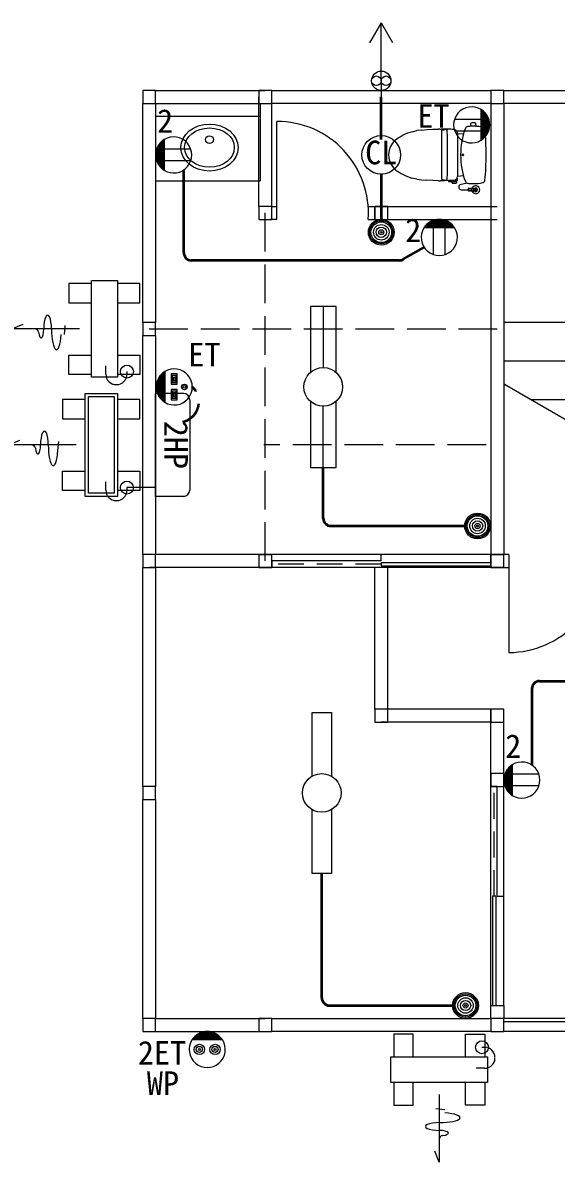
# Model space of a CAD drawing. Units: millimetres at full size, sheet at 1:100. Extents: x -20349 to 20251, y -13940 to 14060.
# Drawn here: x -14480 to -10343, y -8265 to 575 of the extents above; entities that cross this region are included whole.
import ezdxf
from ezdxf.enums import TextEntityAlignment as Align

# ---------------------------------------------------------------- set-up
doc = ezdxf.new("R2010")
doc.units = ezdxf.units.MM
doc.header["$LTSCALE"] = 100
doc.linetypes.add('DASHED2', pattern=[3, 2, -1])
doc.linetypes.add('DASHED3', pattern=[4, 3, -1])
for name, color, linetype, lineweight in [('1-1', 7, 'Continuous', 18), ('1-2', 7, 'Continuous', 18), ('1-3', 7, 'Continuous', 18), ('1-4', 4, 'Continuous', 9), ('A-1', 2, 'Continuous', 9), ('A-2', 4, 'Continuous', 9), ('A-3', 3, 'Continuous', 18), ('A-4', 4, 'Continuous', 9), ('A-5', 7, 'Continuous', 18), ('A-7', 6, 'Continuous', 35)]:
    doc.layers.add(name, color=color, linetype=linetype, lineweight=lineweight)
doc.styles.add('ＭＳ ゴシック', font='')
doc.styles.get('ＭＳ ゴシック').set_extended_font_data('MS Gothic')

msp = doc.modelspace()

# ---------------------------------------------------------------- linework, layer by layer
at = {"layer": '1-1'}
for p, q in [((-13450, 50), (-13550, 50)), ((-13550, 9.3), (-13550, 7)), ((-13450, -50), (-13450, 50)), ((-13450, 50), (-12600, 50)), ((-12550, 50), (-12650, 50)), ((-12550, 50), (-12650, 50)), ((-12650, 9.3), (-12650, 7)), ((-12650, 9.3), (-12650, 7)), ((-12550, -50), (-12550, 50)), ((-12550, -50), (-12550, 50)), ((-12550, 50), (-10850, 50)), ((-10750, 50), (-10850, 50)), ((-10750, 50), (-10850, 50)), ((-10850, 9.3), (-10850, 7)), ((-10850, 9.3), (-10850, 7)), ((-10750, -50), (-10750, 50)), ((-10750, -50), (-10750, 50)), ((-10750, 50), (-9050, 50)), ((-13550, -1750), (-13550, -50)), ((-13450, -50), (-13450, -1750)), ((-13450, -50), (-12600, -50)), ((-10850, -50), (-12550, -50)), ((-9050, -50), (-10750, -50)), ((-13450, -1750), (-13550, -1750)), ((-13550, -1750), (-13550, -1850)), ((-13550, -3550), (-13550, -1850)), ((-13509.3, -1850), (-13507, -1850)), ((-13450, -1850), (-13450, -3550)), ((-13450, -3550), (-13550, -3550)), ((-13550, -3550), (-13550, -3650)), ((-13550, -5350), (-13550, -3650)), ((-13509.3, -3650), (-13507, -3650)), ((-13450, -3650), (-13450, -5350)), ((-13450, -5350), (-13550, -5350)), ((-13550, -5350), (-13550, -5450)), ((-13550, -7150), (-13550, -5450)), ((-13509.3, -5450), (-13507, -5450)), ((-13450, -5450), (-13450, -7150)), ((-13450, -7150), (-13550, -7150)), ((-13550, -7150), (-13550, -7250)), ((-13450, -7150), (-12600, -7150)), ((-12650, -7150), (-12650, -7250)), ((-12550, -7150), (-10850, -7150)), ((-10850, -7150), (-10850, -7250)), ((-12550, -7209.3), (-12550, -7207)), ((-9900, -7175), (-10750, -7175)), ((-10750, -7209.3), (-10750, -7207)), ((-13509.3, -7250), (-13507, -7250)), ((-13450, -7250), (-12600, -7250)), ((-12650, -7250), (-12550, -7250)), ((-10850, -7250), (-12550, -7250)), ((-10850, -7250), (-10750, -7250))]:
    msp.add_line(p, q, dxfattribs=at)
at = {"layer": '1-1', "color": 4, "lineweight": 9}
for p, q in [((-9050, -7150), (-10750, -7150)), ((-9050, -7250), (-10750, -7250))]:
    msp.add_line(p, q, dxfattribs=at)
at = {"layer": '1-1'}
for points in [[(-13550, 50), (-13550, -50), (-13450, -50)], [(-12650, 50), (-12650, -50), (-12550, -50)], [(-12650, 50), (-12650, -50), (-12550, -50)], [(-10850, 50), (-10850, -50), (-10750, -50)], [(-10850, 50), (-10850, -50), (-10750, -50)], [(-13550, -1850), (-13450, -1850), (-13450, -1750)], [(-13550, -3650), (-13450, -3650), (-13450, -3550)], [(-13550, -5450), (-13450, -5450), (-13450, -5350)], [(-13550, -7250), (-13450, -7250), (-13450, -7150)], [(-12550, -7250), (-12550, -7150), (-12650, -7150)], [(-10750, -7250), (-10750, -7150), (-10850, -7150)]]:
    msp.add_lwpolyline(points, dxfattribs=at)
for points in [[(-13550, -50), (-13450, -50), (-13450, 50), (-13550, 50)], [(-13450, -50), (-13450, 50), (-13550, 50), (-13550, -50)], [(-13550, -7250), (-13450, -7250), (-13450, -7150), (-13550, -7150)], [(-13450, -7250), (-13450, -7150), (-13550, -7150), (-13550, -7250)]]:
    msp.add_lwpolyline(points, close=True, dxfattribs=at)
at = {"layer": '1-2'}
for p, q in [((-12650, -850), (-12650, 0)), ((-12550, -850), (-12550, 0)), ((-10850, -50), (-10850, -3550)), ((-10750, -50), (-10750, -3550)), ((-12510, -950), (-12510, -190)), ((-12550, -850), (-12650, -850)), ((-12590.7, -850), (-12593, -850)), ((-12550, -950), (-12550, -850)), ((-12550, -850), (-12510, -850)), ((-12550, -950), (-12550, -850)), ((-11800, -850), (-11750, -850)), ((-11750, -950), (-11750, -850)), ((-11750, -850), (-11650, -850)), ((-11650, -850), (-10800, -850)), ((-12650, -950), (-12550, -950)), ((-12510, -950), (-12560, -950)), ((-11801.8, -950), (-11750, -950)), ((-11750, -950), (-11650, -950)), ((-11650, -950), (-10800, -950)), ((-12650, -3550), (-13500, -3550)), ((-12650, -3550), (-12550, -3550)), ((-11700, -3550), (-12550, -3550)), ((-11700, -3600), (-12550, -3600)), ((-12550, -3600), (-12550, -3650)), ((-11700, -3600), (-11700, -3550)), ((-11700, -3612.5), (-10850, -3612.5)), ((-11700, -3612.5), (-11700, -3637.5)), ((-10850, -3650), (-10850, -3550)), ((-10850, -3550), (-10750, -3550)), ((-10710, -3550), (-10750, -3550)), ((-10710, -3550), (-10710, -4310)), ((-12650, -3650), (-13500, -3650)), ((-12550, -3650), (-12650, -3650)), ((-11750, -4750), (-11750, -3650)), ((-11700, -3637.5), (-10850, -3637.5)), ((-11650, -4750), (-11650, -3650)), ((-10750, -3650), (-10850, -3650)), ((-10750, -3650), (-10710, -3650)), ((-10850, -4750), (-11700, -4750)), ((-10850, -5250), (-10850, -4750)), ((-10850, -4850), (-11700, -4850)), ((-10850, -5350), (-10850, -5250)), ((-10750, -5250), (-10850, -5250)), ((-10850, -5250), (-10850, -5350)), ((-10750, -5250), (-10750, -5350)), ((-10750, -5350), (-10750, -5250)), ((-10800, -5350), (-10850, -5350)), ((-10850, -5350), (-10750, -5350)), ((-10800, -6200), (-10800, -5350)), ((-10750, -6200), (-10750, -5350)), ((-10837.5, -6200), (-10837.5, -7050)), ((-10812.5, -6200), (-10837.5, -6200)), ((-10812.5, -6200), (-10812.5, -7050)), ((-10800, -6200), (-10750, -6200)), ((-10850, -7050), (-10750, -7050)), ((-10850, -7150), (-10850, -7050)), ((-10750, -7050), (-10750, -7150))]:
    msp.add_line(p, q, dxfattribs=at)
at = {"layer": '1-2', "color": 4, "lineweight": 9}
for p, q in [((-10850, -3550), (-11700, -3550)), ((-10850, -3650), (-12550, -3650)), ((-10850, -7050), (-10850, -5350)), ((-10750, -7050), (-10750, -6200))]:
    msp.add_line(p, q, dxfattribs=at)
at = {"layer": '1-2', "color": 4, "linetype": 'DASHED2', "lineweight": 9}
for p, q in [((-11700, -3625), (-12550, -3625)), ((-10825, -6200), (-10825, -5350))]:
    msp.add_line(p, q, dxfattribs=at)
at = {"layer": '1-2'}
for points in [[(-12550, -950), (-12550, -850), (-12650, -850), (-12650, -950)], [(-12550, -850), (-12650, -850), (-12650, -950), (-12550, -950)], [(-11750, -950), (-11650, -950), (-11650, -850), (-11750, -850)], [(-11650, -950), (-11650, -850), (-11750, -850), (-11750, -950)], [(-12550, -3550), (-12650, -3550), (-12650, -3650), (-12550, -3650)], [(-12650, -3550), (-12650, -3650), (-12550, -3650), (-12550, -3550)], [(-11650, -4750), (-11750, -4750), (-11750, -4850), (-11650, -4850)], [(-11750, -4750), (-11750, -4850), (-11650, -4850), (-11650, -4750)], [(-11650, -4850), (-11650, -4750), (-11750, -4750), (-11750, -4850)], [(-11650, -4750), (-11750, -4750), (-11750, -4850), (-11650, -4850)], [(-10850, -4750), (-10850, -4850), (-10750, -4850), (-10750, -4750)]]:
    msp.add_lwpolyline(points, close=True, dxfattribs=at)
for points in [[(-12550, -850), (-12650, -850), (-12650, -950)], [(-12650, -850), (-12650, -950), (-12550, -950)], [(-10750, -5250), (-10750, -4750), (-10850, -4750), (-10850, -4850), (-10750, -4850), (-10750, -4750)]]:
    msp.add_lwpolyline(points, dxfattribs=at)
at = {"layer": '1-2', "color": 4, "lineweight": 9}
for centre, start, end in [((-12510, -900), 355.96174, 90), ((-10710, -3600), 270, 4.03826)]:
    msp.add_arc(centre, 710, start, end, dxfattribs=at)
at = {"layer": '1-3'}
for p, q in [((-9500, -1750), (-10750, -1750)), ((-9500, -2050), (-10750, -2050)), ((-9500, -2350), (-10539.2, -2350)), ((-10710, -3550), (-10750, -3550))]:
    msp.add_line(p, q, dxfattribs=at)
at = {"layer": '1-3', "color": 4, "lineweight": 9}
msp.add_line((-9500, -2950), (-10743.4, -2232.2), dxfattribs=at)
at = {"layer": '1-3'}
msp.add_lwpolyline([(-10850, -3650), (-10750, -3650), (-10750, -3550), (-10850, -3550)], close=True, dxfattribs=at)
at = {"layer": '1-4'}
for p, q in [((-13450, -50), (-13450, -650)), ((-13450, -50), (-12640, -50)), ((-12640, -50), (-12640, -650)), ((-13450, -150), (-12640, -150)), ((-11461.7, -270.4), (-11425.4, -261.8)), ((-11389, -256.9), (-11425.4, -261.8)), ((-11245.1, -250), (-11235.7, -250)), ((-11235.6, -250), (-11235.7, -250)), ((-11235.7, -250), (-11235.7, -250)), ((-11235.2, -250), (-11235.6, -250)), ((-11227.1, -259), (-11230.7, -259)), ((-11221.4, -254.4), (-11217.8, -254.3)), ((-11209.5, -252.7), (-11208.6, -252.8)), ((-11208.6, -252.8), (-11208.3, -251.7)), ((-11208.3, -251.7), (-11207.6, -251)), ((-11207.6, -251), (-11206.6, -250.7)), ((-11206.6, -250.7), (-11200.5, -251.4)), ((-11187.2, -250.4), (-11202.8, -250.1)), ((-11200.5, -251.4), (-11195.5, -252.2)), ((-11195.5, -252.2), (-11191.5, -253.1)), ((-11191.4, -253.1), (-11191.1, -253.6)), ((-11191.1, -253.6), (-11191, -254.6)), ((-11191, -254.6), (-11190.9, -256)), ((-11190.9, -256), (-11190.8, -257.8)), ((-11190.8, -257.8), (-11190.7, -259.7)), ((-11190.7, -259.7), (-11189.5, -311.5)), ((-11185.9, -250.5), (-11187.2, -250.4)), ((-11185.7, -250.5), (-11185.9, -250.5)), ((-11185.7, -250.5), (-11184.1, -250.5)), ((-11185.7, -250.5), (-11185.7, -250.5)), ((-11161.6, -251.2), (-11184.1, -250.5)), ((-11161.6, -251.2), (-11160.5, -251.2)), ((-11160.5, -251.2), (-11160.3, -251.2)), ((-11160.3, -251.2), (-11159.9, -251.2)), ((-11159.9, -251.2), (-11159.4, -251.2)), ((-11131.8, -253.2), (-11138.2, -252.1)), ((-11005.8, -227), (-11005, -204.1)), ((-10965.8, -227.5), (-11005.3, -227.5)), ((-10965.3, -227), (-10966.1, -204.1)), ((-11461.7, -270.4), (-11496.8, -282.4)), ((-11189.5, -311.5), (-11188.7, -361.9)), ((-11109.7, -283.1), (-11062.1, -286.9)), ((-11188.7, -361.9), (-11188.3, -408.2)), ((-11188.3, -408.2), (-11188.1, -450)), ((-11230.1, -478), (-11230.2, -450)), ((-11229.9, -506.7), (-11230.1, -478)), ((-11230.1, -551.6), (-11229.9, -506.7)), ((-11059.6, -457.1), (-11073.8, -442.9)), ((-11073.8, -457.1), (-11059.6, -442.9)), ((-11496.8, -617.6), (-11461.8, -629.6)), ((-11230.7, -641.1), (-11230.3, -596.4)), ((-11230.3, -596.4), (-11230.1, -551.6)), ((-11110.3, -623.7), (-11109.7, -617.9)), ((-11062.1, -613.1), (-11109.7, -616.9)), ((-13450, -650), (-12640, -650)), ((-11425.5, -638.2), (-11461.8, -629.6)), ((-11425.5, -638.2), (-11389, -643.1)), ((-11389, -643.1), (-11346.9, -646.3)), ((-11255.7, -649.9), (-11251.6, -650)), ((-11251.6, -650), (-11247, -650)), ((-11247, -650), (-11245.2, -650)), ((-11245.2, -650), (-11243.9, -650)), ((-11210.1, -650), (-11243.9, -650)), ((-11230.7, -641.1), (-11226.1, -641)), ((-11226.1, -641), (-11225.2, -641)), ((-11225.2, -641), (-11224.6, -640.9)), ((-11224, -644.2), (-11224.1, -643.7)), ((-11223.7, -644.9), (-11224, -644.2)), ((-11223.1, -645.4), (-11223.7, -644.9)), ((-11222.4, -645.6), (-11223.1, -645.4)), ((-11221.9, -645.6), (-11222.4, -645.6)), ((-11221.4, -645.6), (-11221.9, -645.6)), ((-11217.8, -645.7), (-11221.4, -645.6)), ((-11177.7, -649.4), (-11210.1, -650)), ((-11208.6, -647.2), (-11209.5, -647.3)), ((-11208.3, -648.3), (-11208.6, -647.2)), ((-11207.6, -649), (-11208.3, -648.3)), ((-11206.6, -649.3), (-11207.6, -649)), ((-11200.5, -648.6), (-11206.6, -649.3)), ((-11191.1, -646.4), (-11191.4, -646.9)), ((-11177.3, -649.3), (-11177.7, -649.4)), ((-11177.7, -649.4), (-11177.7, -655)), ((-11177.7, -655), (-11175.1, -655)), ((-11176.3, -649.3), (-11177.3, -649.3)), ((-11174.8, -649.2), (-11176.3, -649.3)), ((-11173.1, -649.2), (-11174.8, -649.2)), ((-11173.3, -655.6), (-11158.3, -655.6)), ((-11161.5, -648.8), (-11173.1, -649.2)), ((-11150, -648.3), (-11161.5, -648.8)), ((-11156.5, -655), (-11153.7, -655)), ((-11154, -663.6), (-11153.7, -655)), ((-11154, -663.6), (-11154, -664.6)), ((-11153.7, -655), (-11123.4, -655)), ((-11150.1, -665.1), (-11153.5, -665.1)), ((-11150.4, -665.4), (-11150.5, -666.6)), ((-11150.5, -666.7), (-11150.5, -666.6)), ((-11138.4, -647.8), (-11150, -648.3)), ((-11149, -668.1), (-11118.4, -668.1)), ((-11123.5, -643.1), (-11125.9, -644.5)), ((-11123.3, -643), (-11123.5, -643.1)), ((-11123.4, -655), (-11123.2, -655)), ((-11123, -642.9), (-11123.3, -643)), ((-11123.2, -655), (-11123.1, -654.9)), ((-11123.1, -654.9), (-11123, -654.7)), ((-11122.8, -642.7), (-11123, -642.8)), ((-11123, -642.8), (-11123, -642.9)), ((-11123, -651.5), (-11123, -642.8)), ((-11122.9, -651.2), (-11123, -651.4)), ((-11123, -651.4), (-11123, -651.5)), ((-11123, -654.5), (-11123, -651.5)), ((-11123, -654.7), (-11123, -654.5)), ((-11122.7, -651.1), (-11122.9, -651.2)), ((-11122.8, -642.7), (-11118.3, -638.9)), ((-11122.6, -651), (-11122.7, -651.1)), ((-11122.3, -651), (-11122.6, -651)), ((-11122.3, -651), (-11117.3, -651)), ((-11118.3, -638.9), (-11114.6, -634.4)), ((-11117.2, -665.1), (-11117.4, -665.1)), ((-11117.3, -651), (-11117.2, -653.5)), ((-11117.3, -651), (-11112.7, -651)), ((-11117.2, -653.5), (-11117, -661.3)), ((-11117.1, -661.3), (-11117, -663.3)), ((-11117.1, -661.3), (-11117, -661.3)), ((-11116.9, -663.3), (-11117, -663.3)), ((-11116.9, -663.3), (-11116.9, -663.6)), ((-11116.9, -663.6), (-11116.9, -664.6)), ((-11116.9, -665.4), (-11116.9, -666.6)), ((-11116.9, -666.7), (-11116.9, -666.6)), ((-11116.7, -653.4), (-11115.7, -653.4)), ((-11116.7, -653.6), (-11116.7, -653.4)), ((-11116.7, -653.6), (-11116.7, -653.6)), ((-11115.7, -653.4), (-11115.7, -653.6)), ((-11115.7, -653.6), (-11115.7, -653.6)), ((-11115.7, -653.6), (-11115.7, -653.6)), ((-11114.6, -634.4), (-11112.3, -630)), ((-11114.5, -653.4), (-11114.5, -653.5)), ((-11114.5, -653.4), (-11114.4, -653.4)), ((-11114.4, -653.4), (-11113.5, -653.2)), ((-11112.8, -652.4), (-11112.7, -651)), ((-11112.7, -651), (-11112.2, -651)), ((-11112.3, -630), (-11111.9, -629.3)), ((-11112.3, -630), (-11112.3, -645.1)), ((-11112.3, -645.1), (-11112.3, -648)), ((-11112.3, -648), (-11112.2, -648)), ((-11112.2, -648), (-11112.2, -651)), ((-11111.9, -629.3), (-11110.3, -623.7)), ((-11032.8, -670.1), (-11091.7, -682.2)), ((-10961.5, -707), (-10971.9, -707)), ((-11079.7, -720), (-11026.7, -720)), ((-11026.7, -711), (-11026.7, -729)), ((-11022.4, -711), (-11026.7, -711)), ((-11022.4, -729), (-11026.7, -729)), ((-11018.2, -712.7), (-11020.7, -712.7)), ((-11018.2, -727.2), (-11020.7, -727.2)), ((-11010.2, -712.7), (-11012.7, -712.7)), ((-11010.2, -727.2), (-11012.7, -727.2)), ((-11001.7, -712.7), (-11005.2, -712.7)), ((-11001.7, -727.2), (-11005.2, -727.2)), ((-11000.2, -713.4), (-11000.7, -713.9)), ((-11000.7, -713.7), (-11000.7, -713.9)), ((-11000.2, -726.6), (-11000.7, -726.1)), ((-11000.2, -713.4), (-10999.7, -713.4)), ((-11000.2, -726.6), (-10999.7, -726.6)), ((-10999.7, -708.9), (-10999.7, -713.4)), ((-10988.5, -708.5), (-10998.9, -708.5)), ((-10988.5, -731.5), (-10998.9, -731.5)), ((-10987.7, -708.9), (-10987.7, -731.1)), ((-10987.7, -709.5), (-10981.8, -709.5)), ((-10987.7, -730.5), (-10981.8, -730.5)), ((-10975.4, -709.1), (-10980.5, -718)), ((-10980.5, -722), (-10975.4, -730.9)), ((-10956.7, -720), (-10976.7, -720)), ((-10975.3, -709), (-10975.4, -709.1)), ((-10975.4, -730.9), (-10975.3, -731)), ((-10971.9, -733), (-10961.5, -733)), ((-10966.7, -730), (-10966.7, -710)), ((-10952.8, -718), (-10958, -709)), ((-10958, -731), (-10952.8, -722))]:
    msp.add_line(p, q, dxfattribs=at)
at = {"layer": '1-4', "linetype": 'DASHED3'}
for p, q in [((-12600, -3600), (-12600, -900)), ((-13500, -1800), (-10800, -1800)), ((-10886.5, -2700), (-12611.2, -2700))]:
    msp.add_line(p, q, dxfattribs=at)
at = {"layer": '1-4'}
for points in [[(-11389, -256.9), (-11344.9, -253.6), (-11299.6, -251.3), (-11255.7, -250.1)], [(-11245.1, -250), (-11247, -250), (-11251.2, -250), (-11255.7, -250.1)], [(-11234.2, -250), (-11234.7, -250), (-11235.2, -250)], [(-11202.8, -250.1), (-11218.5, -250), (-11234.2, -250)], [(-11229.9, -393.3), (-11230.1, -348.4), (-11230.3, -303.6), (-11230.7, -259)], [(-11224.6, -259.1), (-11225.2, -259), (-11226.1, -259), (-11227.1, -259)], [(-11224, -255.8), (-11223.7, -255.1), (-11223.1, -254.6)], [(-11138.2, -252.1), (-11148.8, -251.7), (-11159.4, -251.2)], [(-11115.8, -263.9), (-11122.6, -256.8), (-11131.8, -253.2)], [(-11109.7, -282.1), (-11109.7, -332), (-11109.7, -617.9)], [(-11230.2, -450), (-11230.1, -422), (-11229.9, -393.3)], [(-11188.1, -450), (-11188.3, -491.8), (-11188.7, -538.1), (-11189.5, -588.5), (-11190.7, -640.3)], [(-11255.7, -649.9), (-11299.7, -648.7), (-11346.9, -646.3)], [(-11191.5, -646.9), (-11195.5, -647.8), (-11200.5, -648.6)], [(-11000.7, -713.9), (-11000.7, -726.1), (-11000.7, -726.2)], [(-10999.7, -713.4), (-10999.7, -726.6), (-10999.7, -731.1)]]:
    msp.add_lwpolyline(points, dxfattribs=at)
for centre, radius in [((-13032.5, -331.3), 30), ((-10966.7, -720), 5.15)]:
    msp.add_circle(centre, radius, dxfattribs=at)
for centre, radius, start, end in [((-11215.4, -259.2), 9.23, 158.25905, 179.18405), ((-11221.7, -258.5), 4.12, 86.03421, 110.76732), ((-11223.5, -59.6), 194.8, 271.66, 273.33133), ((-11213, -230.6), 23.4, 272.18794, 279.01305), ((-11211.2, -253.7), 2, 0, 30.13998), ((-11209.5, -253.2), 0.56, 285.64793, 306.05188), ((-11143.3, -283.3), 33.6, 2.05154, 35.27724), ((-10479.5, -450), 605, 159.96375, 180), ((-11029.1, -249.6), 20, 95.43799, 159.96375), ((-10985.5, -707.5), 480, 91.92838, 95.43799), ((-11005.3, -227), 0.5, 177.99998, 270), ((-11003.5, -204.1), 1.5, 92.06157, 178), ((-10985.5, -702.3), 500, 90, 92.06157), ((-10985.5, -707.5), 480, 90, 91.92838), ((-10985.5, -702.3), 500, 87.93845, 90), ((-10985.5, -597.5), 370, 87.54515, 90), ((-10985.5, -597.5), 370, 78.57695, 87.54515), ((-10967.6, -204.1), 1.5, 2, 87.93845), ((-10965.8, -227), 0.5, 270, 2.00003), ((-10916.2, -254.4), 20, 5.66843, 78.57695), ((-12886.5, -450), 2000, 0, 5.66843), ((-11455.5, -491.6), 205.4, 121.04846, 139.98395), ((-11342.2, -662.6), 410.4, 112.13091, 122.28378), ((-11496.4, -450), 147.3, 165.21611, 194.78391), ((-11480.4, -457.6), 164.7, 143.4471, 164.08064), ((-11480.4, -442.4), 164.7, 195.91937, 216.55292), ((-10479.5, -450), 605, 180, 200.03627), ((-12886.5, -450), 2000, 354.33159, 0), ((-11455.5, -408.4), 205.4, 220.01607, 238.95155), ((-11342.2, -237.4), 410.4, 237.71623, 247.86911), ((-11214.9, -640.7), 9.73, 181.0947, 197.99414), ((-11223.5, -840.4), 194.8, 86.66869, 88.34001), ((-11213, -669.4), 23.4, 80.98697, 87.81207), ((-11211.2, -646.3), 2, 329.86003, 0), ((-11209.5, -646.8), 0.56, 53.94814, 74.35208), ((-11237.8, -640.3), 47.1, 352.48868, 0.01778), ((-11173.3, -652.6), 3, 233.12775, 270), ((-11158.3, -652.6), 3, 270, 306.87227), ((-11153.5, -664.6), 0.5, 182, 270), ((-11149, -666.6), 1.5, 181.996, 270), ((-11150.1, -665.4), 0.3, 90, 178), ((-11140.1, -616.5), 31.3, 273.03, 296.86456), ((-11118.4, -666.6), 1.5, 270, 357.996), ((-11117.4, -664.6), 0.5, 270.00049, 357.16292), ((-11116.5, -647), 6.61, 263.22168, 267.96324), ((-11117.2, -665.4), 0.3, 2, 90), ((-11116.2, -643.8), 9.75, 272.80083, 279.50639), ((-11113.8, -652.3), 1, 285.36256, 355), ((-11077.2, -698.4), 21.8, 132.03003, 263.37781), ((-11029.1, -650.4), 20, 200.03627, 264.56203), ((-10985.5, -192.5), 480, 264.56203, 270), ((-10966.7, -720), 30, 0, 157.45993), ((-10985.5, -302.5), 370, 270, 281.42307), ((-10966.7, -720), 14, 111.78679, 128.21324), ((-10966.7, -720), 14, 51.7868, 68.2132), ((-10916.2, -645.6), 20, 281.42307, 354.33159), ((-11022.4, -712.7), 1.75, 0, 90), ((-11022.4, -727.2), 1.75, 270, 0), ((-11015.4, -714.3), 3.16, 29.61676, 150.38326), ((-11015.4, -725.7), 3.16, 209.61676, 330.38326), ((-11007.7, -713.9), 2.75, 24.76152, 155.23849), ((-11007.7, -726.1), 2.75, 204.76152, 335.23849), ((-11001.7, -713.7), 1, 0, 90), ((-11001.7, -726.2), 1, 270, 0), ((-10993.7, -718.7), 11.5, 116.9624, 121.44899), ((-10993.7, -721.2), 11.5, 238.55103, 243.03761), ((-10966.7, -720), 30, 202.54008, 0), ((-10993.7, -718.7), 11.5, 58.55103, 63.03761), ((-10993.7, -721.2), 11.5, 296.9624, 301.44899), ((-10981.8, -664.5), 45, 270.00076, 278.20296), ((-10981.8, -775.5), 45, 81.79884, 90.00076), ((-10966.7, -720), 14, 171.78673, 188.21329), ((-10966.7, -720), 14, 231.78677, 248.21323), ((-10966.7, -720), 14, 291.78682, 308.21321), ((-10966.7, -720), 14, 351.78746, 8.21255)]:
    msp.add_arc(centre, radius, start, end, dxfattribs=at)
for major_axis, ratio in [((222.5, 0), 0.8202), ((192.5, 0), 0.7922)]:
    msp.add_ellipse((-13032.5, -393.3), major_axis=major_axis, ratio=ratio, dxfattribs=at)
at = {"layer": 'A-1'}
for p, q in [((-12050, -1625), (-12250, -1625)), ((-12250, -1625), (-12250, -2138.2)), ((-12050, -2138.2), (-12050, -1625)), ((-12250, -2361.8), (-12250, -2875)), ((-12236.5, -4775), (-12086.5, -4775)), ((-12236.5, -5270.1), (-12236.5, -4775)), ((-12086.5, -4775), (-12086.5, -5082.2)), ((-12086.5, -5082.2), (-12086.5, -5270.1)), ((-12236.5, -6025), (-12236.5, -5529.9)), ((-12086.5, -5529.9), (-12086.5, -5558.6)), ((-12086.5, -5558.6), (-12086.5, -6025)), ((-12086.5, -6025), (-12236.5, -6025))]:
    msp.add_line(p, q, dxfattribs=at)
at = {"layer": 'A-1', "color": 7, "lineweight": 18}
for p, q in [((-12150, -1625), (-12150, -2100)), ((-12150, -2875), (-12150, -2400))]:
    msp.add_line(p, q, dxfattribs=at)
at = {"layer": 'A-1'}
msp.add_lwpolyline([(-12250, -2875), (-12050, -2875), (-12050, -2361.8)], dxfattribs=at)
for centre in [(-11700, -450), (-12150, -2250), (-12161.5, -5400)]:
    msp.add_circle(centre, 150, dxfattribs=at)
at = {"layer": 'A-2'}
for p, q in [((-11700, 575), (-11790.3, 418.6)), ((-11700, 575), (-11612, 422.5)), ((-11700, 125), (-11700, 575)), ((-11700, 125), (-11700, -177.1))]:
    msp.add_line(p, q, dxfattribs=at)
at = {"layer": 'A-2', "color": 7, "lineweight": 18}
for p, q in [((-11775, 100), (-11775, 98.9)), ((-11700, 100), (-11700, 98.9))]:
    msp.add_line(p, q, dxfattribs=at)
at = {"layer": 'A-2', "color": 2}
msp.add_circle((-11700, 125), 75, dxfattribs=at)
at = {"layer": 'A-2', "color": 7, "lineweight": 18}
for centre in [(-11737.5, 125), (-11662.5, 125)]:
    msp.add_circle(centre, 37.5, dxfattribs=at)
at = {"layer": 'A-3'}
for p, q in [((-13947.1, -1446.7), (-14122.1, -1446.7)), ((-13747.1, -1425), (-13747.1, -2175)), ((-13572.1, -1446.7), (-13747.1, -1446.7)), ((-14357.4, -1825.9), (-14357.4, -1826.2)), ((-13747.1, -2003.3), (-13572.1, -2003.3)), ((-13572.1, -2003.3), (-13572.1, -2153.3)), ((-13836.3, -2151.6), (-13836.3, -2085.3)), ((-13947.1, -2153.3), (-14122.1, -2153.3)), ((-13747.1, -2175), (-13947.1, -2175)), ((-13572.1, -2153.3), (-13747.1, -2153.3)), ((-13672.7, -2130.8), (-13672.7, -2151.6)), ((-13777.7, -2231.6), (-13781.3, -2231.6)), ((-13997.1, -2346.7), (-14172.1, -2346.7)), ((-13747.1, -2300), (-13747.1, -2496.7)), ((-13572.1, -2346.7), (-13747.1, -2346.7)), ((-13231, -2300), (-13450, -2300)), ((-13185.1, -2350), (-13185.1, -3050)), ((-13747.1, -2496.7), (-13747.1, -3100)), ((-14382.4, -2725.9), (-14382.4, -2726.2)), ((-13747.1, -2903.3), (-13572.1, -2903.3)), ((-13572.1, -2903.3), (-13572.1, -3053.3)), ((-13836.3, -3051.6), (-13836.3, -2985.3)), ((-13997.1, -3053.3), (-14172.1, -3053.3)), ((-13572.1, -3053.3), (-13747.1, -3053.3)), ((-13672.7, -3030.8), (-13672.7, -3051.6)), ((-13450, -3030.8), (-13672.7, -3030.8)), ((-11603.3, -7272.1), (-11603.3, -7447.1)), ((-11046.7, -7447.1), (-11046.7, -7272.1)), ((-11046.7, -7272.1), (-10896.7, -7272.1)), ((-10896.7, -7272.1), (-10896.7, -7447.1)), ((-10919.2, -7372.7), (-10898.4, -7372.7)), ((-11625, -7447.1), (-10875, -7447.1)), ((-10875, -7447.1), (-10875, -7647.1)), ((-10818.4, -7477.7), (-10818.4, -7481.3)), ((-10898.4, -7536.3), (-10964.7, -7536.3)), ((-11603.3, -7647.1), (-11603.3, -7822.1)), ((-10896.7, -7647.1), (-10896.7, -7822.1)), ((-11224.1, -8057.4), (-11223.8, -8057.4))]:
    msp.add_line(p, q, dxfattribs=at)
at = {"layer": 'A-3', "color": 4, "lineweight": 9}
for p, q in [((-14157.5, -1844), (-14151, -1772.2)), ((-14207.5, -2744), (-14201, -2672.2)), ((-11206, -7857.5), (-11277.8, -7851))]:
    msp.add_line(p, q, dxfattribs=at)
at = {"layer": 'A-3'}
for points in [[(-14122.1, -1446.7), (-14122.1, -1596.7), (-13947.1, -1596.7)], [(-13947.1, -2175), (-13947.1, -1425), (-13747.1, -1425)], [(-13747.1, -1596.7), (-13572.1, -1596.7), (-13572.1, -1446.7)], [(-14122.1, -2153.3), (-14122.1, -2003.3), (-13947.1, -2003.3)], [(-14172.1, -2346.7), (-14172.1, -2496.7), (-13997.1, -2496.7)], [(-13747.1, -3100), (-13997.1, -3100), (-13997.1, -2300), (-13747.1, -2300)], [(-13772.1, -3075), (-13972.1, -3075), (-13972.1, -2325), (-13772.1, -2325)], [(-13772.1, -2325), (-13772.1, -2501), (-13772.1, -3075)], [(-13747.1, -2496.7), (-13572.1, -2496.7), (-13572.1, -2346.7)], [(-13229.2, -3100), (-13450, -3100), (-13450, -2300)], [(-14172.1, -3053.3), (-14172.1, -2903.3), (-13997.1, -2903.3)], [(-11453.3, -7447.1), (-11453.3, -7272.1), (-11603.3, -7272.1)], [(-10875, -7647.1), (-11625, -7647.1), (-11625, -7447.1)], [(-11603.3, -7822.1), (-11453.3, -7822.1), (-11453.3, -7647.1)], [(-10896.7, -7822.1), (-11046.7, -7822.1), (-11046.7, -7647.1)]]:
    msp.add_lwpolyline(points, dxfattribs=at)
at = {"layer": 'A-3', "color": 4, "lineweight": 9}
for points in [[(-14040.2, -1800), (-14564.7, -1800), (-14478, -1764.1)], [(-14065.2, -2700), (-14589.7, -2700), (-14503, -2664.1)], [(-11250, -7740.2), (-11250, -8264.7), (-11285.9, -8178)]]:
    msp.add_lwpolyline(points, dxfattribs=at)
at = {"layer": 'A-3'}
for centre in [(-13672.7, -2130.8), (-13672.7, -3030.8), (-10919.2, -7372.7)]:
    msp.add_circle(centre, 50, dxfattribs=at)
at = {"layer": 'A-3', "color": 4, "lineweight": 9}
for centre, start, end in [((-14387.1, -1830), 7.8667, 90), ((-14412.1, -2730), 7.8667, 90), ((-11220, -8087.1), 97.8667, 180)]:
    msp.add_arc(centre, 30, start, end, dxfattribs=at)
at = {"layer": 'A-3'}
for centre, radius, start, end in [((-13756.3, -2151.6), 80, 180, 270), ((-13752.7, -2151.6), 80, 270, 0), ((-13235.1, -2350), 50, 0, 90), ((-13756.3, -3051.6), 80, 180, 270), ((-13752.7, -3051.6), 80, 270, 0), ((-13235.1, -3050), 50, 270, 0), ((-10898.4, -7452.7), 80, 0, 90), ((-10898.4, -7456.3), 80, 270, 0)]:
    msp.add_arc(centre, radius, start, end, dxfattribs=at)
at = {"layer": 'A-3', "color": 4, "lineweight": 9}
for centre, major_axis, ratio, start_param, end_param in [((-14287.9, -1800), (0, 107.4), 0.2809, 4.712389, 7.853982), ((-14338.4, -1800), (0, -71.1), 0.2865, 5.084929, 7.853982), ((-14219.4, -1800), (0, -161.2), 0.238, 4.712389, 7.577401), ((-14312.9, -2700), (0, 107.4), 0.2809, 4.712389, 7.853982), ((-14363.4, -2700), (0, -71.1), 0.2865, 5.084929, 7.853982), ((-14244.4, -2700), (0, -161.2), 0.238, 4.712389, 7.577401), ((-11250, -7919.4), (161.2, 0), 0.238, 4.712389, 7.577401), ((-11250, -7987.9), (-107.4, 0), 0.2809, 4.712389, 7.853982), ((-11250, -8038.4), (71.1, 0), 0.2865, 5.084929, 7.853982)]:
    msp.add_ellipse(centre, major_axis=major_axis, ratio=ratio, start_param=start_param, end_param=end_param, dxfattribs=at)
at = {"layer": 'A-4', "color": 7, "lineweight": 18}
for p, q in [((-11131.4, -171.5), (-10925, -171.5)), ((-10925, -335.8), (-10925, -98.2)), ((-11131.4, -262.6), (-10925, -262.6)), ((-13384.2, -331.2), (-13384.2, -568.8)), ((-13177.7, -404.4), (-13384.2, -404.4)), ((-13177.7, -495.6), (-13384.2, -495.6)), ((-11131.2, -1015.8), (-11368.8, -1015.8)), ((-11295.6, -1222.3), (-11295.6, -1015.8)), ((-11204.4, -1222.3), (-11204.4, -1015.8)), ((-13379.9, -2131.1), (-13379.9, -2368.7)), ((-10684.2, -5181.2), (-10684.2, -5418.8)), ((-10477.7, -5254.4), (-10684.2, -5254.4)), ((-10477.7, -5345.6), (-10684.2, -5345.6)), ((-12931.1, -7315.8), (-13168.7, -7315.8))]:
    msp.add_line(p, q, dxfattribs=at)
at = {"layer": 'A-4'}
for p, q in [((-10921.2, -333.4), (-10921.2, -100.7)), ((-10913.2, -327.6), (-10913.2, -106.5)), ((-10905.2, -320.9), (-10905.2, -113.2)), ((-10897.2, -313.1), (-10897.2, -121)), ((-10889.2, -303.8), (-10889.2, -130.3)), ((-10881.2, -292.6), (-10881.2, -141.5)), ((-10873.2, -278.3), (-10873.2, -155.8)), ((-10865.2, -258), (-10865.2, -176.1)), ((-13404, -346.1), (-13404, -553.9)), ((-13396, -339.4), (-13396, -560.6)), ((-13388, -333.7), (-13388, -566.3)), ((-13444, -409.1), (-13444, -490.9)), ((-13436, -388.7), (-13436, -511.3)), ((-13428, -374.5), (-13428, -525.5)), ((-13420, -363.3), (-13420, -536.7)), ((-13412, -354), (-13412, -546)), ((-11174.5, -972), (-11325.5, -972)), ((-11188.7, -964), (-11311.3, -964)), ((-11209.1, -956), (-11290.9, -956)), ((-11133.7, -1012), (-11366.3, -1012)), ((-11139.4, -1004), (-11360.6, -1004)), ((-11146.1, -996), (-11353.9, -996)), ((-11154, -988), (-11346, -988)), ((-11163.3, -980), (-11336.7, -980)), ((-13439.7, -2209), (-13439.7, -2290.9)), ((-13431.7, -2188.7), (-13431.7, -2311.2)), ((-13423.7, -2174.4), (-13423.7, -2325.5)), ((-13415.7, -2163.2), (-13415.7, -2336.7)), ((-13407.7, -2153.9), (-13407.7, -2346)), ((-13399.7, -2146.1), (-13399.7, -2353.8)), ((-13391.7, -2139.4), (-13391.7, -2360.5)), ((-13383.7, -2133.6), (-13383.7, -2366.3)), ((-10720, -5213.3), (-10720, -5386.7)), ((-10712, -5204), (-10712, -5396)), ((-10704, -5196.1), (-10704, -5403.9)), ((-10696, -5189.4), (-10696, -5410.6)), ((-10688, -5183.7), (-10688, -5416.3)), ((-10744, -5259.1), (-10744, -5340.9)), ((-10736, -5238.7), (-10736, -5361.3)), ((-10728, -5224.5), (-10728, -5375.5)), ((-12933.6, -7312), (-13166.3, -7312)), ((-12939.4, -7304), (-13160.5, -7304)), ((-12946.1, -7296), (-13153.8, -7296)), ((-12953.9, -7288), (-13146, -7288)), ((-12963.2, -7280), (-13136.7, -7280)), ((-12974.4, -7272), (-13125.5, -7272)), ((-12988.7, -7264), (-13111.2, -7264)), ((-13009, -7256), (-13090.9, -7256))]:
    msp.add_line(p, q, dxfattribs=at)
at = {"layer": 'A-4', "color": 2}
for points in [[(-13329.9, -2149.2), (-13329.9, -2229.2), (-13281.9, -2229.2), (-13281.9, -2149.2)], [(-13321.9, -2162.5), (-13321.9, -2215.8), (-13289.9, -2215.8), (-13289.9, -2162.5)], [(-13313.9, -2175.8), (-13313.9, -2202.5), (-13297.9, -2202.5), (-13297.9, -2175.8)], [(-13329.9, -2270.7), (-13329.9, -2349.9), (-13281.9, -2349.9), (-13281.9, -2270.7)], [(-13321.9, -2283.9), (-13321.9, -2336.7), (-13289.9, -2336.7), (-13289.9, -2283.9)], [(-13313.9, -2297.1), (-13313.9, -2323.5), (-13297.9, -2323.5), (-13297.9, -2297.1)]]:
    msp.add_lwpolyline(points, close=True, dxfattribs=at)
for centre, radius in [((-13227.3, -2250), 21.8), ((-13227.3, -2250), 10.9), ((-13110.7, -7389.9), 40), ((-13110.7, -7389.9), 24), ((-13110.7, -7389.9), 8), ((-12989.2, -7389.9), 40), ((-12989.2, -7389.9), 24), ((-12989.2, -7389.9), 8)]:
    msp.add_circle(centre, radius, dxfattribs=at)
for centre, start, end in [((-10999, -217), 58.0536, 301.94655), ((-10999, -217), 301.94655, 58.05345), ((-13310.1, -450), 121.94655, 238.05345), ((-13310.1, -450), 238.0536, 121.94655), ((-11250, -1089.9), 31.94655, 148.05345), ((-11250, -1089.9), 148.0536, 31.94655), ((-13305.9, -2249.9), 238.0536, 121.94655), ((-13305.9, -2249.9), 121.94655, 238.05345), ((-10610.1, -5300), 121.94655, 238.05345), ((-10610.1, -5300), 238.0536, 121.94655), ((-13049.9, -7389.9), 148.0536, 31.94655), ((-13049.9, -7389.9), 31.94655, 148.05345)]:
    msp.add_arc(centre, 140, start, end, dxfattribs=at)
at = {"layer": 'A-4', "color": 6, "linetype": 'DASHED2', "lineweight": 35}
msp.add_arc((-13272.4, -2366.2), 157.7, 281.89833, 47.48122, dxfattribs=at)
at = {"layer": 'A-5'}
for centre, radius in [((-11700, -1050.2), 100), ((-11700, -1050.2), 90), ((-11700, -1050.2), 80), ((-11700, -1050.2), 60), ((-11700, -1050.2), 40), ((-11700, -1050.2), 20), ((-11700, -1050.2), 6.66), ((-10953.3, -3328.8), 100), ((-10953.3, -3328.8), 90), ((-10953.3, -3328.8), 80), ((-10953.3, -3328.8), 60), ((-10953.3, -3328.8), 40), ((-10953.3, -3328.8), 20), ((-10953.3, -3328.8), 6.66), ((-11046.5, -7049), 100), ((-11046.5, -7049), 90), ((-11046.5, -7049), 80), ((-11046.5, -7049), 60), ((-11046.5, -7049), 40), ((-11046.5, -7049), 20), ((-11046.5, -7049), 6.66)]:
    msp.add_circle(centre, radius, dxfattribs=at)
at = {"layer": 'A-7'}
for p, q in [((-11700, -329.4), (-11700, 0)), ((-13232.2, -1208.1), (-13232.2, -569.8)), ((-11700, -600), (-11700, -971.7)), ((-11529.5, -1260), (-11369.8, -1167.8)), ((-11559.5, -1268.1), (-13172.2, -1268.1)), ((-12150, -3268.8), (-12150, -2875)), ((-12090, -3328.8), (-11043.3, -3328.8)), ((-10532.2, -4592.2), (-10532.2, -5183.7)), ((-10472.2, -4532.2), (-10113.1, -4532.2)), ((-12161.5, -6989), (-12161.5, -6025)), ((-12101.5, -7049), (-11146.5, -7049))]:
    msp.add_line(p, q, dxfattribs=at)
for centre, start, end in [((-13172.2, -1208.1), 180, 270), ((-11559.5, -1208.1), 270, 300), ((-12090, -3268.8), 180, 270), ((-10472.2, -4592.2), 90, 180), ((-12101.5, -6989), 180, 270)]:
    msp.add_arc(centre, 60, start, end, dxfattribs=at)

# ---------------------------------------------------------------- texts
at = {"layer": 'A-1', "color": 4, "style": 'ＭＳ ゴシック'}
msp.add_text('CL', height=183.3, dxfattribs=at).set_placement((-11824.8, -577.7), align=Align.BOTTOM_LEFT)
at = {"layer": 'A-3', "color": 4, "style": 'ＭＳ ゴシック'}
msp.add_text('2HP', height=183.3, rotation=270, dxfattribs=at).set_placement((-13438.1, -2512.5), align=Align.BOTTOM_LEFT)
at = {"layer": 'A-4', "style": 'ＭＳ ゴシック'}
for s, p in [('ET', (-11419.2, -294.8)), ('2', (-13438.8, -333.5)), ('2', (-11515, -1181.8)), ('ET', (-13196, -2146.4)), ('2', (-10738.8, -5183.5)), ('2ET', (-13588.1, -7562.1)), ('WP', (-13518.1, -7798.1))]:
    msp.add_text(s, height=183.3, dxfattribs=at).set_placement(p, align=Align.BOTTOM_LEFT)

doc.saveas('drawing.dxf')
